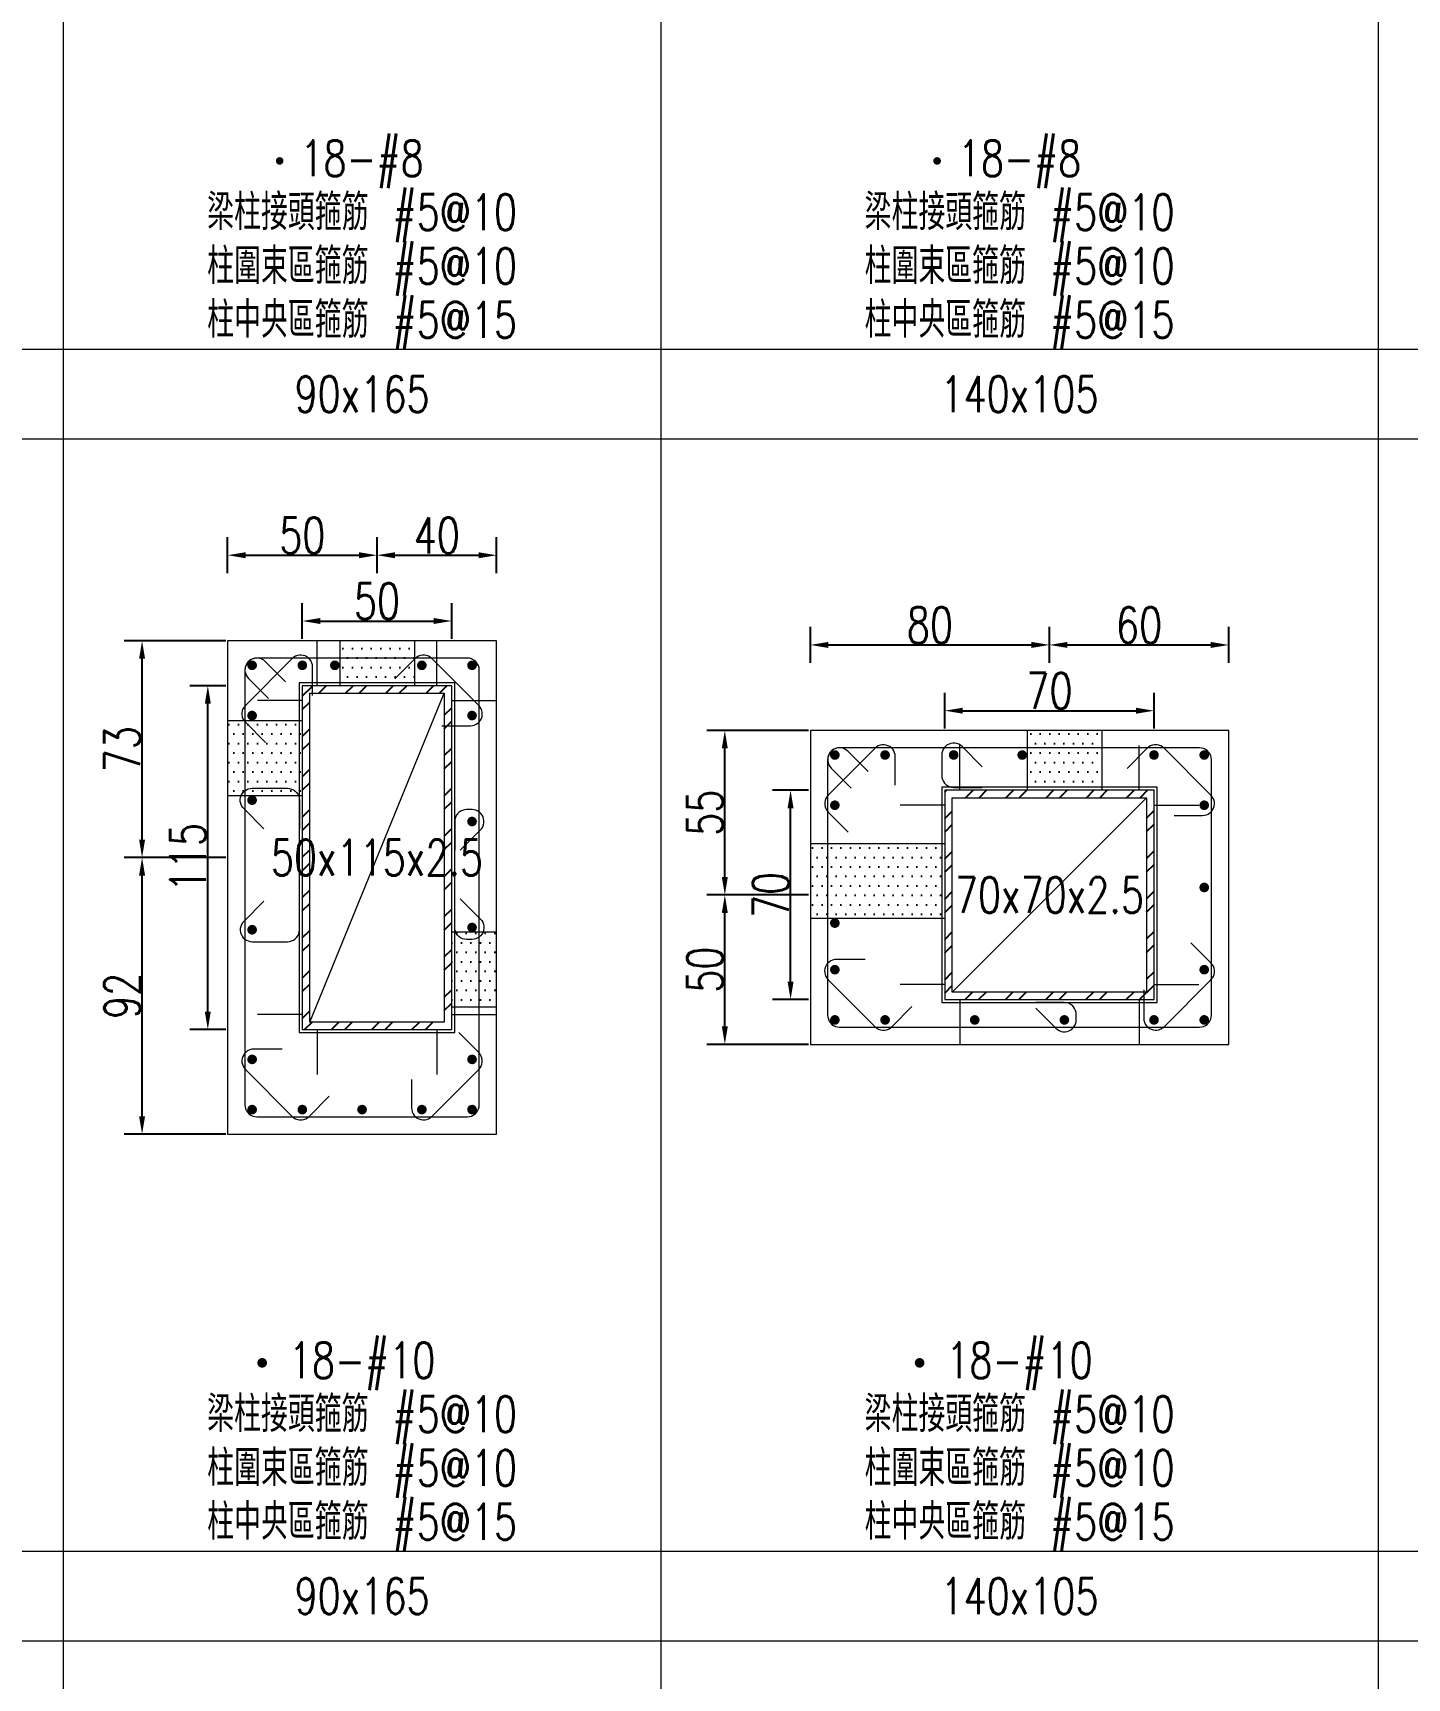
# Model space of a CAD drawing. Header units: millimetres. Extents: x 0 to 3905, y 0 to 8880.
# Drawn here: x 460 to 920, y 1596 to 2146 of the extents above; entities that cross this region are included whole.
import ezdxf
from ezdxf.enums import TextEntityAlignment as Align

# ---------------------------------------------------------------- set-up
doc = ezdxf.new("R2010")
doc.units = ezdxf.units.MM
doc.layers.get('DEFPOINTS').update_dxf_attribs({"color": 3})
for name, color, linetype in [('Hatch線', 6, 'Continuous'), ('TC-鋼粱', 132, 'Continuous'), ('主筋斷面', 2, 'Continuous'), ('文字-主筋根數', 7, 'Continuous'), ('文字-剪力筋 中央區', 7, 'Continuous'), ('文字-剪力筋-BC', 7, 'Continuous'), ('文字-剪力筋-圍束區', 7, 'Continuous'), ('文字-斷面尺寸', 7, 'Continuous'), ('文字-輔助字', 7, 'Continuous'), ('柱斷面線', 4, 'Continuous'), ('標註字', 4, 'Continuous'), ('箍筋線', 1, 'Continuous'), ('網格線', 7, 'Continuous'), ('鋼柱', 11, 'Continuous')]:
    doc.layers.add(name, color=color, linetype=linetype)
doc.styles.add('note', font='txt.shx', dxfattribs={"width": 0.75, "height": 12})
doc.styles.add('txt', font='txt.shx', dxfattribs={"height": 0.2, "bigfont": 'chineset.shx'})
doc.dimstyles.new('RCAD_DIM', dxfattribs={"dimtxt": 12, "dimasz": 6, "dimexe": 6, "dimexo": 0.625, "dimtad": 1, "dimdec": 0, "dimdsep": 46, "dimtxsty": 'note', "dimcen": 2.5, "dimclrd": 256, "dimclre": 256, "dimclrt": 256, "dimadec": 0, "dimazin": 0, "dimtfac": 1, "dimtmove": 0, "dimatfit": 3, "dimfxl": 0, "dimtolj": 1, "dimarcsym": 0})

# ---------------------------------------------------------------- blocks, each defined once
blk = doc.blocks.new('*D306')
at = {"layer": 'DEFPOINTS', "color": 0}
for p in [(600, 1949.12), (550, 1942.5), (600, 1942.5)]:
    blk.add_point(p, dxfattribs=at)
at = {"layer": '標註字', "lineweight": -2}
for p, q in [((550, 1943.12), (550, 1955.12)), ((600, 1943.12), (600, 1955.12)), ((556, 1949.12), (594, 1949.12))]:
    blk.add_line(p, q, dxfattribs=at)
at = {"layer": '標註字'}
for points in [[(556, 1950.12), (556, 1948.12), (550, 1949.12)], [(594, 1948.12), (594, 1950.12), (600, 1949.12)]]:
    blk.add_solid(points, dxfattribs=at)
at = {"layer": '標註字', "insert": (575, 1955.75), "char_height": 12, "attachment_point": 5, "style": 'note'}
blk.add_mtext('\\A1;50', dxfattribs=at)
blk = doc.blocks.new('*D307')
at = {"layer": 'DEFPOINTS', "color": 0}
for p in [(518.38, 1927.49), (525, 1927.49), (525, 1812.49)]:
    blk.add_point(p, dxfattribs=at)
at = {"layer": '標註字', "lineweight": -2}
for p, q in [((524.38, 1927.49), (512.38, 1927.49)), ((518.38, 1818.49), (518.38, 1921.49)), ((524.38, 1812.49), (512.38, 1812.49))]:
    blk.add_line(p, q, dxfattribs=at)
at = {"layer": '標註字'}
for points in [[(519.38, 1921.49), (517.38, 1921.49), (518.38, 1927.49)], [(517.38, 1818.49), (519.38, 1818.49), (518.38, 1812.49)]]:
    blk.add_solid(points, dxfattribs=at)
at = {"layer": '標註字', "insert": (511.75, 1869.99), "char_height": 12, "attachment_point": 5, "rotation": 90, "style": 'note'}
blk.add_mtext('\\A1;115', dxfattribs=at)
blk = doc.blocks.new('*D308')
at = {"layer": 'DEFPOINTS', "color": 0}
for p in [(575, 1971.12), (525, 1964.5), (575, 1964.5)]:
    blk.add_point(p, dxfattribs=at)
at = {"layer": '標註字', "lineweight": -2}
for p, q in [((525, 1965.12), (525, 1977.12)), ((575, 1965.12), (575, 1977.12)), ((531, 1971.12), (569, 1971.12))]:
    blk.add_line(p, q, dxfattribs=at)
at = {"layer": '標註字'}
for points in [[(531, 1972.12), (531, 1970.12), (525, 1971.12)], [(569, 1970.12), (569, 1972.12), (575, 1971.12)]]:
    blk.add_solid(points, dxfattribs=at)
at = {"layer": '標註字', "insert": (550, 1977.75), "char_height": 12, "attachment_point": 5, "style": 'note'}
blk.add_mtext('\\A1;50', dxfattribs=at)
blk = doc.blocks.new('*D309')
at = {"layer": 'DEFPOINTS', "color": 0}
for p in [(615, 1971.12), (575, 1964.5), (615, 1964.5)]:
    blk.add_point(p, dxfattribs=at)
at = {"layer": '標註字', "lineweight": -2}
for p, q in [((575, 1965.12), (575, 1977.12)), ((615, 1965.12), (615, 1977.12)), ((581, 1971.12), (609, 1971.12))]:
    blk.add_line(p, q, dxfattribs=at)
at = {"layer": '標註字'}
for points in [[(581, 1972.12), (581, 1970.12), (575, 1971.12)], [(609, 1970.12), (609, 1972.12), (615, 1971.12)]]:
    blk.add_solid(points, dxfattribs=at)
at = {"layer": '標註字', "insert": (595, 1977.75), "char_height": 12, "attachment_point": 5, "style": 'note'}
blk.add_mtext('\\A1;40', dxfattribs=at)
blk = doc.blocks.new('*D310')
at = {"layer": 'DEFPOINTS', "color": 0}
for p in [(496.38, 1869.99), (525, 1869.99), (525, 1777.5)]:
    blk.add_point(p, dxfattribs=at)
at = {"layer": '標註字', "lineweight": -2}
for p, q in [((524.38, 1869.99), (490.38, 1869.99)), ((496.38, 1783.5), (496.38, 1863.99)), ((524.38, 1777.5), (490.38, 1777.5))]:
    blk.add_line(p, q, dxfattribs=at)
at = {"layer": '標註字'}
for points in [[(497.38, 1863.99), (495.38, 1863.99), (496.38, 1869.99)], [(495.38, 1783.5), (497.38, 1783.5), (496.38, 1777.5)]]:
    blk.add_solid(points, dxfattribs=at)
at = {"layer": '標註字', "insert": (489.75, 1823.74), "char_height": 12, "attachment_point": 5, "rotation": 90, "style": 'note'}
blk.add_mtext('\\A1;92', dxfattribs=at)
blk = doc.blocks.new('*D311')
at = {"layer": 'DEFPOINTS', "color": 0}
for p in [(496.38, 1942.5), (525, 1942.5), (525, 1869.99)]:
    blk.add_point(p, dxfattribs=at)
at = {"layer": '標註字', "lineweight": -2}
for p, q in [((524.38, 1942.5), (490.38, 1942.5)), ((496.38, 1875.99), (496.38, 1936.5)), ((524.38, 1869.99), (490.38, 1869.99))]:
    blk.add_line(p, q, dxfattribs=at)
at = {"layer": '標註字'}
for points in [[(497.38, 1936.5), (495.38, 1936.5), (496.38, 1942.5)], [(495.38, 1875.99), (497.38, 1875.99), (496.38, 1869.99)]]:
    blk.add_solid(points, dxfattribs=at)
at = {"layer": '標註字', "insert": (489.75, 1906.24), "char_height": 12, "attachment_point": 5, "rotation": 90, "style": 'note'}
blk.add_mtext('\\A1;73', dxfattribs=at)
blk = doc.blocks.new('Circle_Filled')
at = {"const_width": 0.5}
blk.add_lwpolyline([(-0.25, 0, 1), (0.25, 0, 1)], format="xyb", close=True, dxfattribs=at)
blk = doc.blocks.new('*D438')
at = {"layer": 'DEFPOINTS', "color": 0}
for p in [(835, 1919.12), (765, 1912.5), (835, 1912.5)]:
    blk.add_point(p, dxfattribs=at)
at = {"layer": '標註字', "lineweight": -2}
for p, q in [((765, 1913.12), (765, 1925.12)), ((835, 1913.12), (835, 1925.12)), ((771, 1919.12), (829, 1919.12))]:
    blk.add_line(p, q, dxfattribs=at)
at = {"layer": '標註字'}
for points in [[(771, 1920.12), (771, 1918.12), (765, 1919.12)], [(829, 1918.12), (829, 1920.12), (835, 1919.12)]]:
    blk.add_solid(points, dxfattribs=at)
at = {"layer": '標註字', "insert": (800, 1925.75), "char_height": 12, "attachment_point": 5, "style": 'note'}
blk.add_mtext('\\A1;70', dxfattribs=at)
blk = doc.blocks.new('*D439')
at = {"layer": 'DEFPOINTS', "color": 0}
for p in [(713.38, 1892.5), (720, 1892.5), (720, 1822.5)]:
    blk.add_point(p, dxfattribs=at)
at = {"layer": '標註字', "lineweight": -2}
for p, q in [((719.38, 1892.5), (707.38, 1892.5)), ((713.38, 1828.5), (713.38, 1886.5)), ((719.38, 1822.5), (707.38, 1822.5))]:
    blk.add_line(p, q, dxfattribs=at)
at = {"layer": '標註字'}
for points in [[(714.38, 1886.5), (712.38, 1886.5), (713.38, 1892.5)], [(712.38, 1828.5), (714.38, 1828.5), (713.38, 1822.5)]]:
    blk.add_solid(points, dxfattribs=at)
at = {"layer": '標註字', "insert": (706.75, 1857.5), "char_height": 12, "attachment_point": 5, "rotation": 90, "style": 'note'}
blk.add_mtext('\\A1;70', dxfattribs=at)
blk = doc.blocks.new('*D440')
at = {"layer": 'DEFPOINTS', "color": 0}
for p in [(800, 1941.12), (720, 1934.5), (800, 1934.5)]:
    blk.add_point(p, dxfattribs=at)
at = {"layer": '標註字', "lineweight": -2}
for p, q in [((720, 1935.12), (720, 1947.12)), ((800, 1935.12), (800, 1947.12)), ((726, 1941.12), (794, 1941.12))]:
    blk.add_line(p, q, dxfattribs=at)
at = {"layer": '標註字'}
for points in [[(726, 1942.12), (726, 1940.12), (720, 1941.12)], [(794, 1940.12), (794, 1942.12), (800, 1941.12)]]:
    blk.add_solid(points, dxfattribs=at)
at = {"layer": '標註字', "insert": (760, 1947.75), "char_height": 12, "attachment_point": 5, "style": 'note'}
blk.add_mtext('\\A1;80', dxfattribs=at)
blk = doc.blocks.new('*D441')
at = {"layer": 'DEFPOINTS', "color": 0}
for p in [(860, 1941.12), (800, 1934.5), (860, 1934.5)]:
    blk.add_point(p, dxfattribs=at)
at = {"layer": '標註字', "lineweight": -2}
for p, q in [((800, 1935.12), (800, 1947.12)), ((860, 1935.12), (860, 1947.12)), ((806, 1941.12), (854, 1941.12))]:
    blk.add_line(p, q, dxfattribs=at)
at = {"layer": '標註字'}
for points in [[(806, 1942.12), (806, 1940.12), (800, 1941.12)], [(854, 1940.12), (854, 1942.12), (860, 1941.12)]]:
    blk.add_solid(points, dxfattribs=at)
at = {"layer": '標註字', "insert": (830, 1947.75), "char_height": 12, "attachment_point": 5, "style": 'note'}
blk.add_mtext('\\A1;60', dxfattribs=at)
blk = doc.blocks.new('*D442')
at = {"layer": 'DEFPOINTS', "color": 0}
for p in [(691.38, 1857.5), (720, 1857.5), (720, 1807.5)]:
    blk.add_point(p, dxfattribs=at)
at = {"layer": '標註字', "lineweight": -2}
for p, q in [((719.38, 1857.5), (685.38, 1857.5)), ((691.38, 1813.5), (691.38, 1851.5)), ((719.38, 1807.5), (685.38, 1807.5))]:
    blk.add_line(p, q, dxfattribs=at)
at = {"layer": '標註字'}
for points in [[(692.38, 1851.5), (690.38, 1851.5), (691.38, 1857.5)], [(690.38, 1813.5), (692.38, 1813.5), (691.38, 1807.5)]]:
    blk.add_solid(points, dxfattribs=at)
at = {"layer": '標註字', "insert": (684.75, 1832.5), "char_height": 12, "attachment_point": 5, "rotation": 90, "style": 'note'}
blk.add_mtext('\\A1;50', dxfattribs=at)
blk = doc.blocks.new('*D443')
at = {"layer": 'DEFPOINTS', "color": 0}
for p in [(691.38, 1912.5), (720, 1912.5), (720, 1857.5)]:
    blk.add_point(p, dxfattribs=at)
at = {"layer": '標註字', "lineweight": -2}
for p, q in [((719.38, 1912.5), (685.38, 1912.5)), ((691.38, 1863.5), (691.38, 1906.5)), ((719.38, 1857.5), (685.38, 1857.5))]:
    blk.add_line(p, q, dxfattribs=at)
at = {"layer": '標註字'}
for points in [[(692.38, 1906.5), (690.38, 1906.5), (691.38, 1912.5)], [(690.38, 1863.5), (692.38, 1863.5), (691.38, 1857.5)]]:
    blk.add_solid(points, dxfattribs=at)
at = {"layer": '標註字', "insert": (684.75, 1885), "char_height": 12, "attachment_point": 5, "rotation": 90, "style": 'note'}
blk.add_mtext('\\A1;55', dxfattribs=at)

msp = doc.modelspace()

# ---------------------------------------------------------------- hatches: boundary and pattern name
at = {"layer": 'Hatch線'}
h = msp.add_hatch(dxfattribs=at)
h.set_pattern_fill('ANSI32', color=256, style=0)
h.paths.add_polyline_path([(550, 1812.49), (600, 1812.49), (600, 1927.49), (550, 1927.49)], flags=17)
h.paths.add_polyline_path([(552.5, 1814.99), (552.5, 1924.99), (597.5, 1924.99), (597.5, 1814.99)])
h = msp.add_hatch(dxfattribs=at)
h.set_pattern_fill('ANSI32', color=256, style=0)
h.paths.add_polyline_path([(765, 1822.5), (835, 1822.5), (835, 1892.5), (765, 1892.5)], flags=17)
h.paths.add_polyline_path([(767.5, 1825), (767.5, 1890), (832.5, 1890), (832.5, 1825)])
at = {"layer": 'TC-鋼粱'}
h = msp.add_hatch(dxfattribs=at)
h.set_pattern_fill('DOTS', color=256, scale=2, style=0)
h.paths.add_polyline_path([(587.5, 1942.5), (562.5, 1942.5), (562.5, 1927.49), (587.5, 1927.49)], flags=17)
h = msp.add_hatch(dxfattribs=at)
h.set_pattern_fill('DOTS', color=256, scale=2, style=0)
h.paths.add_polyline_path([(525, 1915.81), (525, 1890.81), (550, 1890.81), (550, 1915.81)], flags=17)
h = msp.add_hatch(dxfattribs=at)
h.set_pattern_fill('DOTS', color=256, scale=2, style=0)
h.paths.add_polyline_path([(817.5, 1912.5), (792.5, 1912.5), (792.5, 1892.5), (817.5, 1892.5)], flags=17)
h = msp.add_hatch(dxfattribs=at)
h.set_pattern_fill('DOTS', color=256, scale=2, style=0)
h.paths.add_polyline_path([(720, 1874.69), (720, 1849.69), (765, 1849.69), (765, 1874.69)], flags=17)
h = msp.add_hatch(dxfattribs=at)
h.set_pattern_fill('DOTS', color=256, scale=2, style=0)
h.paths.add_polyline_path([(615, 1820), (615, 1845), (600, 1845), (600, 1820)], flags=17)

# ---------------------------------------------------------------- linework, layer by layer
at = {"layer": 'DEFPOINTS', "lineweight": 5}
for points in [[(555, 1927.49), (555, 1942.49)], [(595, 1927.49), (595, 1942.49)], [(550, 1811.49), (601, 1811.49), (601, 1928.49), (549, 1928.49), (549, 1811.49), (550, 1811.49)], [(550, 1922.49), (535, 1922.49)], [(552.5, 1814.99), (597.5, 1924.99)], [(600, 1922.49), (615, 1922.49)], [(770, 1892.5), (770, 1907.5)], [(830, 1892.5), (830, 1907.5)], [(765, 1821.5), (836, 1821.5), (836, 1893.5), (764, 1893.5), (764, 1821.5), (765, 1821.5)], [(765, 1887.5), (750, 1887.5)], [(767.5, 1825), (832.5, 1890)], [(835, 1887.5), (850, 1887.5)], [(765, 1827.5), (750, 1827.5)], [(835, 1827.5), (850, 1827.5)], [(770, 1822.5), (770, 1807.5)], [(830, 1822.5), (830, 1807.5)], [(550, 1817.49), (535, 1817.49)], [(600, 1817.49), (615, 1817.49)], [(555, 1812.49), (555, 1797.49)], [(595, 1812.49), (595, 1797.49)]]:
    msp.add_lwpolyline(points, dxfattribs=at)
at = {"layer": 'TC-鋼粱', "lineweight": 5}
for points in [[(562.5, 1942.5), (562.5, 1927.49)], [(587.5, 1942.5), (587.5, 1927.49)], [(525, 1915.81), (550, 1915.81)], [(792.5, 1912.5), (792.5, 1892.5)], [(817.5, 1912.5), (817.5, 1892.5)], [(525, 1890.81), (550, 1890.81)], [(720, 1874.69), (765, 1874.69)], [(720, 1849.69), (765, 1849.69)], [(615, 1845), (600, 1845)], [(615, 1820), (600, 1820)]]:
    msp.add_lwpolyline(points, dxfattribs=at)
at = {"layer": '柱斷面線', "lineweight": 5}
for points in [[(525, 1777.5), (615, 1777.5), (615, 1942.5), (525, 1942.5), (525, 1777.5)], [(720, 1807.5), (860, 1807.5), (860, 1912.5), (720, 1912.5), (720, 1807.5)]]:
    msp.add_lwpolyline(points, dxfattribs=at)
at = {"layer": '箍筋線', "lineweight": 5}
for points in [[(553.43, 1924.21), (553.43, 1933.75), (553.37, 1934.42), (553.2, 1935.06), (552.93, 1935.67), (552.56, 1936.23), (552.1, 1936.72), (551.57, 1937.12), (550.97, 1937.42), (550.34, 1937.63), (549.67, 1937.72), (549.01, 1937.7), (548.35, 1937.57), (547.73, 1937.33), (547.15, 1936.99), (546.64, 1936.56), (530.94, 1920.86), (530.49, 1920.33), (530.15, 1919.73), (529.91, 1919.08), (529.79, 1918.39), (529.79, 1917.7), (529.91, 1917.02), (530.15, 1916.37), (530.49, 1915.77), (530.94, 1915.24), (537.68, 1908.49)], [(596.71, 1914.07), (606.25, 1914.07), (606.92, 1914.13), (607.56, 1914.3), (608.17, 1914.57), (608.73, 1914.94), (609.22, 1915.4), (609.62, 1915.93), (609.92, 1916.53), (610.13, 1917.16), (610.22, 1917.83), (610.2, 1918.49), (610.07, 1919.15), (609.83, 1919.77), (609.49, 1920.35), (609.06, 1920.86), (593.36, 1936.56), (592.83, 1937.01), (592.23, 1937.35), (591.58, 1937.59), (590.89, 1937.71), (590.2, 1937.71), (589.52, 1937.59), (588.87, 1937.35), (588.27, 1937.01), (587.74, 1936.56), (580.99, 1929.82)], [(544.33, 1928.79), (537.58, 1935.54), (537.07, 1935.97), (536.49, 1936.31), (535.87, 1936.55), (535.22, 1936.68), (534.55, 1936.7), (533.89, 1936.61), (533.25, 1936.4), (532.66, 1936.1), (532.12, 1935.69), (531.66, 1935.21), (531.29, 1934.65), (531.02, 1934.04), (530.85, 1933.4), (530.79, 1932.73), (530.79, 1787.27), (530.86, 1786.58), (531.03, 1785.91), (531.33, 1785.28), (531.72, 1784.71), (532.21, 1784.22), (532.78, 1783.83), (533.41, 1783.53), (534.08, 1783.36), (534.77, 1783.29), (605.23, 1783.29), (605.92, 1783.36), (606.59, 1783.53), (607.22, 1783.83), (607.79, 1784.22), (608.28, 1784.71), (608.67, 1785.28), (608.97, 1785.91), (609.14, 1786.58), (609.21, 1787.27), (609.21, 1932.73), (609.14, 1933.42), (608.97, 1934.09), (608.67, 1934.72), (608.28, 1935.29), (607.79, 1935.78), (607.22, 1936.17), (606.59, 1936.47), (605.92, 1936.64), (605.23, 1936.71), (534.77, 1936.71), (534.1, 1936.65), (533.46, 1936.48), (532.85, 1936.21), (532.29, 1935.84), (531.81, 1935.38), (531.4, 1934.84), (531.1, 1934.25), (530.89, 1933.61), (530.8, 1932.95), (530.82, 1932.28), (530.95, 1931.63), (531.19, 1931.01), (531.53, 1930.43), (531.96, 1929.92), (538.71, 1923.17)], [(748.43, 1894.21), (748.43, 1903.75), (748.37, 1904.42), (748.2, 1905.06), (747.93, 1905.67), (747.56, 1906.23), (747.1, 1906.72), (746.57, 1907.12), (745.97, 1907.42), (745.34, 1907.63), (744.67, 1907.72), (744.01, 1907.7), (743.35, 1907.57), (742.73, 1907.33), (742.15, 1906.99), (741.64, 1906.56), (725.94, 1890.86), (725.49, 1890.33), (725.15, 1889.73), (724.91, 1889.08), (724.79, 1888.39), (724.79, 1887.7), (724.91, 1887.02), (725.15, 1886.37), (725.49, 1885.77), (725.94, 1885.24), (732.68, 1878.49)], [(739.33, 1898.79), (732.58, 1905.54), (732.07, 1905.97), (731.49, 1906.31), (730.87, 1906.55), (730.22, 1906.68), (729.55, 1906.7), (728.89, 1906.61), (728.25, 1906.4), (727.66, 1906.1), (727.12, 1905.69), (726.66, 1905.21), (726.29, 1904.65), (726.02, 1904.04), (725.85, 1903.4), (725.79, 1902.73), (725.79, 1817.27), (725.86, 1816.58), (726.03, 1815.91), (726.33, 1815.28), (726.72, 1814.71), (727.21, 1814.22), (727.78, 1813.83), (728.41, 1813.53), (729.08, 1813.36), (729.77, 1813.29), (850.23, 1813.29), (850.92, 1813.36), (851.59, 1813.53), (852.22, 1813.83), (852.79, 1814.22), (853.28, 1814.71), (853.67, 1815.28), (853.97, 1815.91), (854.14, 1816.58), (854.21, 1817.27), (854.21, 1902.73), (854.14, 1903.42), (853.97, 1904.09), (853.67, 1904.72), (853.28, 1905.29), (852.79, 1905.78), (852.22, 1906.17), (851.59, 1906.47), (850.92, 1906.64), (850.23, 1906.71), (729.77, 1906.71), (729.1, 1906.65), (728.46, 1906.48), (727.85, 1906.21), (727.29, 1905.84), (726.81, 1905.38), (726.4, 1904.84), (726.1, 1904.25), (725.89, 1903.61), (725.8, 1902.95), (725.82, 1902.28), (725.95, 1901.63), (726.19, 1901.01), (726.53, 1900.43), (726.96, 1899.92), (733.71, 1893.17)], [(777.5, 1900.36), (770.76, 1907.11), (770.25, 1907.54), (769.67, 1907.88), (769.05, 1908.12), (768.39, 1908.25), (767.72, 1908.27), (767.06, 1908.18), (766.42, 1907.97), (765.83, 1907.67), (765.3, 1907.26), (764.84, 1906.78), (764.47, 1906.22), (764.19, 1905.61), (764.03, 1904.97), (763.97, 1904.3), (763.97, 1897.46), (764.03, 1896.76), (764.21, 1896.1), (764.5, 1895.47), (764.9, 1894.9), (765.39, 1894.41), (765.96, 1894.01), (766.59, 1893.72), (767.25, 1893.54), (767.95, 1893.48), (777.49, 1893.48)], [(841.71, 1884.07), (851.25, 1884.07), (851.92, 1884.13), (852.56, 1884.3), (853.17, 1884.57), (853.73, 1884.94), (854.22, 1885.4), (854.62, 1885.93), (854.92, 1886.53), (855.13, 1887.16), (855.22, 1887.83), (855.2, 1888.49), (855.07, 1889.15), (854.83, 1889.77), (854.49, 1890.35), (854.06, 1890.86), (838.36, 1906.56), (837.83, 1907.01), (837.23, 1907.35), (836.58, 1907.59), (835.89, 1907.71), (835.2, 1907.71), (834.52, 1907.59), (833.87, 1907.35), (833.27, 1907.01), (832.74, 1906.56), (825.99, 1899.82)], [(537.14, 1879.64), (530.39, 1886.38), (529.96, 1886.9), (529.62, 1887.47), (529.38, 1888.09), (529.25, 1888.75), (529.23, 1889.42), (529.32, 1890.08), (529.53, 1890.72), (529.83, 1891.31), (530.24, 1891.84), (530.72, 1892.3), (531.28, 1892.67), (531.89, 1892.95), (532.53, 1893.11), (533.2, 1893.17), (545.04, 1893.17), (545.74, 1893.11), (546.4, 1892.93), (547.03, 1892.64), (547.6, 1892.24), (548.09, 1891.75), (548.49, 1891.18), (548.78, 1890.55), (548.96, 1889.89), (549.02, 1889.2), (549.02, 1879.66)], [(602.86, 1872.5), (609.61, 1879.24), (610.04, 1879.75), (610.38, 1880.33), (610.62, 1880.95), (610.75, 1881.61), (610.77, 1882.28), (610.68, 1882.94), (610.47, 1883.58), (610.17, 1884.17), (609.77, 1884.7), (609.28, 1885.16), (608.72, 1885.53), (608.11, 1885.81), (607.47, 1885.97), (606.8, 1886.03), (604.96, 1886.03), (604.27, 1885.97), (603.6, 1885.79), (602.97, 1885.5), (602.4, 1885.1), (601.91, 1884.61), (601.51, 1884.04), (601.22, 1883.41), (601.04, 1882.75), (600.98, 1882.06), (600.98, 1872.52)], [(537.14, 1855.4), (530.39, 1848.66), (529.96, 1848.15), (529.62, 1847.57), (529.38, 1846.95), (529.25, 1846.29), (529.23, 1845.62), (529.32, 1844.96), (529.53, 1844.33), (529.83, 1843.73), (530.24, 1843.2), (530.72, 1842.74), (531.28, 1842.37), (531.89, 1842.1), (532.53, 1841.93), (533.2, 1841.87), (545.04, 1841.87), (545.74, 1841.93), (546.4, 1842.11), (547.03, 1842.41), (547.6, 1842.8), (548.09, 1843.29), (548.49, 1843.86), (548.78, 1844.49), (548.96, 1845.16), (549.02, 1845.85), (549.02, 1855.39)], [(602.86, 1856.17), (609.61, 1849.42), (610.04, 1848.91), (610.38, 1848.34), (610.62, 1847.71), (610.75, 1847.06), (610.77, 1846.39), (610.68, 1845.73), (610.47, 1845.09), (610.17, 1844.5), (609.77, 1843.96), (609.28, 1843.5), (608.72, 1843.13), (608.11, 1842.86), (607.47, 1842.69), (606.8, 1842.64), (604.96, 1842.64), (604.27, 1842.7), (603.6, 1842.87), (602.97, 1843.17), (602.4, 1843.56), (601.91, 1844.05), (601.51, 1844.62), (601.22, 1845.25), (601.04, 1845.92), (600.98, 1846.61), (600.98, 1856.15)], [(831.57, 1825.79), (831.57, 1816.25), (831.63, 1815.58), (831.8, 1814.94), (832.07, 1814.33), (832.44, 1813.77), (832.9, 1813.28), (833.43, 1812.88), (834.03, 1812.58), (834.66, 1812.37), (835.33, 1812.28), (835.99, 1812.3), (836.65, 1812.43), (837.27, 1812.67), (837.85, 1813.01), (838.36, 1813.44), (854.06, 1829.14), (854.51, 1829.67), (854.85, 1830.27), (855.09, 1830.92), (855.21, 1831.61), (855.21, 1832.3), (855.09, 1832.98), (854.85, 1833.63), (854.51, 1834.23), (854.06, 1834.76), (847.32, 1841.51)], [(738.29, 1835.93), (728.75, 1835.93), (728.08, 1835.87), (727.44, 1835.7), (726.83, 1835.43), (726.27, 1835.06), (725.78, 1834.6), (725.38, 1834.07), (725.08, 1833.47), (724.87, 1832.84), (724.78, 1832.17), (724.8, 1831.51), (724.93, 1830.85), (725.17, 1830.23), (725.51, 1829.65), (725.94, 1829.14), (741.64, 1813.44), (742.17, 1812.99), (742.77, 1812.65), (743.42, 1812.41), (744.11, 1812.29), (744.8, 1812.29), (745.48, 1812.41), (746.13, 1812.65), (746.73, 1812.99), (747.26, 1813.44), (754.01, 1820.18)], [(795.44, 1819.64), (802.19, 1812.89), (802.7, 1812.46), (803.27, 1812.12), (803.9, 1811.88), (804.55, 1811.75), (805.22, 1811.73), (805.88, 1811.82), (806.52, 1812.03), (807.11, 1812.33), (807.65, 1812.73), (808.11, 1813.22), (808.48, 1813.78), (808.75, 1814.39), (808.92, 1815.03), (808.97, 1815.7), (808.97, 1817.54), (808.91, 1818.23), (808.74, 1818.9), (808.44, 1819.53), (808.05, 1820.1), (807.56, 1820.59), (806.99, 1820.99), (806.36, 1821.28), (805.69, 1821.46), (805, 1821.52), (795.46, 1821.52)], [(586.57, 1795.79), (586.57, 1786.25), (586.63, 1785.58), (586.8, 1784.94), (587.07, 1784.33), (587.44, 1783.77), (587.9, 1783.28), (588.43, 1782.88), (589.03, 1782.58), (589.66, 1782.37), (590.33, 1782.28), (590.99, 1782.3), (591.65, 1782.43), (592.27, 1782.67), (592.85, 1783.01), (593.36, 1783.44), (609.06, 1799.14), (609.51, 1799.67), (609.85, 1800.27), (610.09, 1800.92), (610.21, 1801.61), (610.21, 1802.3), (610.09, 1802.98), (609.85, 1803.63), (609.51, 1804.23), (609.06, 1804.76), (602.32, 1811.51)], [(543.29, 1805.93), (533.75, 1805.93), (533.08, 1805.87), (532.44, 1805.7), (531.83, 1805.43), (531.27, 1805.06), (530.78, 1804.6), (530.38, 1804.07), (530.08, 1803.47), (529.87, 1802.84), (529.78, 1802.17), (529.8, 1801.51), (529.93, 1800.85), (530.17, 1800.23), (530.51, 1799.65), (530.94, 1799.14), (546.64, 1783.44), (547.17, 1782.99), (547.77, 1782.65), (548.42, 1782.41), (549.11, 1782.29), (549.8, 1782.29), (550.48, 1782.41), (551.13, 1782.65), (551.73, 1782.99), (552.26, 1783.44), (559.01, 1790.18)]]:
    msp.add_lwpolyline(points, dxfattribs=at)
at = {"layer": '網格線', "lineweight": 5}
for points in [[(470, 2412), (470, 2040)], [(670, 2412), (670, 2040)], [(910, 2412), (910, 2040)], [(270, 2040), (470, 2040)], [(470, 2040), (670, 2040)], [(470, 2040), (470, 2010)], [(670, 2040), (910, 2040)], [(670, 2040), (670, 2010)], [(910, 2040), (1180, 2040)], [(910, 2040), (910, 2010)], [(270, 2010), (470, 2010)], [(470, 2010), (670, 2010)], [(470, 2010), (470, 1638)], [(670, 2010), (910, 2010)], [(670, 2010), (670, 1638)], [(910, 2010), (1180, 2010)], [(910, 2010), (910, 1638)], [(270, 1638), (470, 1638)], [(470, 1638), (670, 1638)], [(470, 1638), (470, 1608)], [(670, 1638), (910, 1638)], [(670, 1638), (670, 1608)], [(910, 1638), (1180, 1638)], [(910, 1638), (910, 1608)], [(270, 1608), (470, 1608)], [(470, 1608), (670, 1608)], [(470, 1608), (470, 1236)], [(670, 1608), (910, 1608)], [(670, 1608), (670, 1236)], [(910, 1608), (1180, 1608)], [(910, 1608), (910, 1236)]]:
    msp.add_lwpolyline(points, dxfattribs=at)
at = {"layer": '鋼柱', "lineweight": 5}
for points in [[(550, 1812.49), (600, 1812.49), (600, 1927.49), (550, 1927.49), (550, 1812.49)], [(552.5, 1814.99), (552.5, 1924.99), (597.5, 1924.99), (597.5, 1814.99), (552.5, 1814.99)], [(765, 1822.5), (835, 1822.5), (835, 1892.5), (765, 1892.5), (765, 1822.5)], [(767.5, 1825), (767.5, 1890), (832.5, 1890), (832.5, 1825), (767.5, 1825)]]:
    msp.add_lwpolyline(points, dxfattribs=at)

# ---------------------------------------------------------------- block references
at = {"layer": '主筋斷面', "lineweight": 5}
for p, xscale, yscale in [((542.42, 2103), 2.539999961853027, 2.539999961853027), ((762.42, 2103), 2.539999961853027, 2.539999961853027), ((533.2, 1934.3), 3.220000028610229, 3.220000028610229), ((550, 1934.3), 3.220000028610229, 3.220000028610229), ((560.89, 1934.3), 3.220000028610229, 3.220000028610229), ((590, 1934.3), 3.220000028610229, 3.220000028610229), ((606.8, 1934.3), 3.220000028610229, 3.220000028610229), ((533.2, 1917.5), 3.220000028610229, 3.220000028610229), ((606.8, 1917.5), 3.220000028610229, 3.220000028610229), ((728.2, 1904.3), 3.220000028610229, 3.220000028610229), ((745, 1904.3), 3.220000028610229, 3.220000028610229), ((767.95, 1904.3), 3.220000028610229, 3.220000028610229), ((790.89, 1904.3), 3.220000028610229, 3.220000028610229), ((835, 1904.3), 3.220000028610229, 3.220000028610229), ((851.8, 1904.3), 3.220000028610229, 3.220000028610229), ((533.2, 1889.2), 3.220000028610229, 3.220000028610229), ((728.2, 1887.5), 3.220000028610229, 3.220000028610229), ((851.8, 1887.5), 3.220000028610229, 3.220000028610229), ((606.8, 1882.05), 3.220000028610229, 3.220000028610229), ((851.8, 1860), 3.220000028610229, 3.220000028610229), ((728.2, 1848.08), 3.220000028610229, 3.220000028610229), ((533.2, 1845.85), 3.220000028610229, 3.220000028610229), ((606.8, 1846.61), 3.220000028610229, 3.220000028610229), ((728.2, 1832.5), 3.220000028610229, 3.220000028610229), ((851.8, 1832.5), 3.220000028610229, 3.220000028610229), ((728.2, 1815.7), 3.220000028610229, 3.220000028610229), ((745, 1815.7), 3.220000028610229, 3.220000028610229), ((775, 1815.7), 3.220000028610229, 3.220000028610229), ((805, 1815.7), 3.220000028610229, 3.220000028610229), ((835, 1815.7), 3.220000028610229, 3.220000028610229), ((851.8, 1815.7), 3.220000028610229, 3.220000028610229), ((533.2, 1802.5), 3.220000028610229, 3.220000028610229), ((606.8, 1802.5), 3.220000028610229, 3.220000028610229), ((533.2, 1785.7), 3.220000028610229, 3.220000028610229), ((550, 1785.7), 3.220000028610229, 3.220000028610229), ((570, 1785.7), 3.220000028610229, 3.220000028610229), ((590, 1785.7), 3.220000028610229, 3.220000028610229), ((606.8, 1785.7), 3.220000028610229, 3.220000028610229), ((536.56, 1701), 3.220000028610229, 3.220000028610229), ((756.56, 1701), 3.220000028610229, 3.220000028610229)]:
    msp.add_blockref('Circle_Filled', p, dxfattribs=dict(at, xscale=xscale, yscale=yscale))

# ---------------------------------------------------------------- texts
at = {"layer": '文字-主筋根數', "style": 'txt', "width": 0.75}
for s, p in [('18-#8', (570, 2103)), ('18-#8', (790, 2103)), ('18-#10', (570, 1701)), ('18-#10', (790, 1701))]:
    msp.add_text(s, height=12, dxfattribs=at).set_placement(p, align=Align.MIDDLE)
at = {"layer": '文字-剪力筋 中央區', "style": 'txt', "width": 0.75}
for p in [(570, 2049), (790, 2049), (570, 1647), (790, 1647)]:
    msp.add_text('柱中央區箍筋 #5@15', height=12, dxfattribs=at).set_placement(p, align=Align.MIDDLE)
at = {"layer": '文字-剪力筋-BC', "style": 'txt', "width": 0.75}
for p in [(570, 2085), (790, 2085), (570, 1683), (790, 1683)]:
    msp.add_text('梁柱接頭箍筋 #5@10', height=12, dxfattribs=at).set_placement(p, align=Align.MIDDLE)
at = {"layer": '文字-剪力筋-圍束區', "style": 'txt', "width": 0.75}
for p in [(570, 2067), (790, 2067), (570, 1665), (790, 1665)]:
    msp.add_text('柱圍束區箍筋 #5@10', height=12, dxfattribs=at).set_placement(p, align=Align.MIDDLE)
at = {"layer": '文字-斷面尺寸', "style": 'txt', "width": 0.75}
for s, p in [('90x165', (570, 2025)), ('140x105', (790, 2025)), ('90x165', (570, 1623)), ('140x105', (790, 1623))]:
    msp.add_text(s, height=12, dxfattribs=at).set_placement(p, align=Align.MIDDLE)
at = {"layer": '文字-輔助字', "style": 'txt', "width": 0.75}
for s, p in [('50x115x2.5', (575, 1869.99)), ('70x70x2.5', (800, 1857.5))]:
    msp.add_text(s, height=12, dxfattribs=at).set_placement(p, align=Align.MIDDLE)

# ---------------------------------------------------------------- dimensions: what is measured, and where the dimension line sits
at = {"layer": '標註字'}
for base, p1, p2, picture, middle in [((575, 1971.12), (525, 1964.5), (575, 1964.5), '*D308', (550, 1977.75)), ((615, 1971.12), (575, 1964.5), (615, 1964.5), '*D309', (595, 1977.75)), ((600, 1949.12), (550, 1942.5), (600, 1942.5), '*D306', (575, 1955.75)), ((800, 1941.12), (720, 1934.5), (800, 1934.5), '*D440', (760, 1947.75)), ((860, 1941.12), (800, 1934.5), (860, 1934.5), '*D441', (830, 1947.75)), ((835, 1919.12), (765, 1912.5), (835, 1912.5), '*D438', (800, 1925.75))]:
    dim = msp.add_linear_dim(base=base, p1=p1, p2=p2, dimstyle='RCAD_DIM', dxfattribs=at)
    dim.commit()
    dim.dimension.update_dxf_attribs({"geometry": picture, "text_midpoint": middle})
for base, p1, p2, picture, middle in [((496.38, 1942.5), (525, 1869.99), (525, 1942.5), '*D311', (489.75, 1906.24)), ((518.38, 1927.49), (525, 1812.49), (525, 1927.49), '*D307', (511.75, 1869.99)), ((691.38, 1912.5), (720, 1857.5), (720, 1912.5), '*D443', (684.75, 1885)), ((713.38, 1892.5), (720, 1822.5), (720, 1892.5), '*D439', (706.75, 1857.5)), ((496.38, 1869.99), (525, 1777.5), (525, 1869.99), '*D310', (489.75, 1823.74)), ((691.38, 1857.5), (720, 1807.5), (720, 1857.5), '*D442', (684.75, 1832.5))]:
    dim = msp.add_linear_dim(base=base, p1=p1, p2=p2, angle=90, dimstyle='RCAD_DIM', dxfattribs=at)
    dim.commit()
    dim.dimension.update_dxf_attribs({"geometry": picture, "text_midpoint": middle})

doc.saveas('drawing.dxf')
